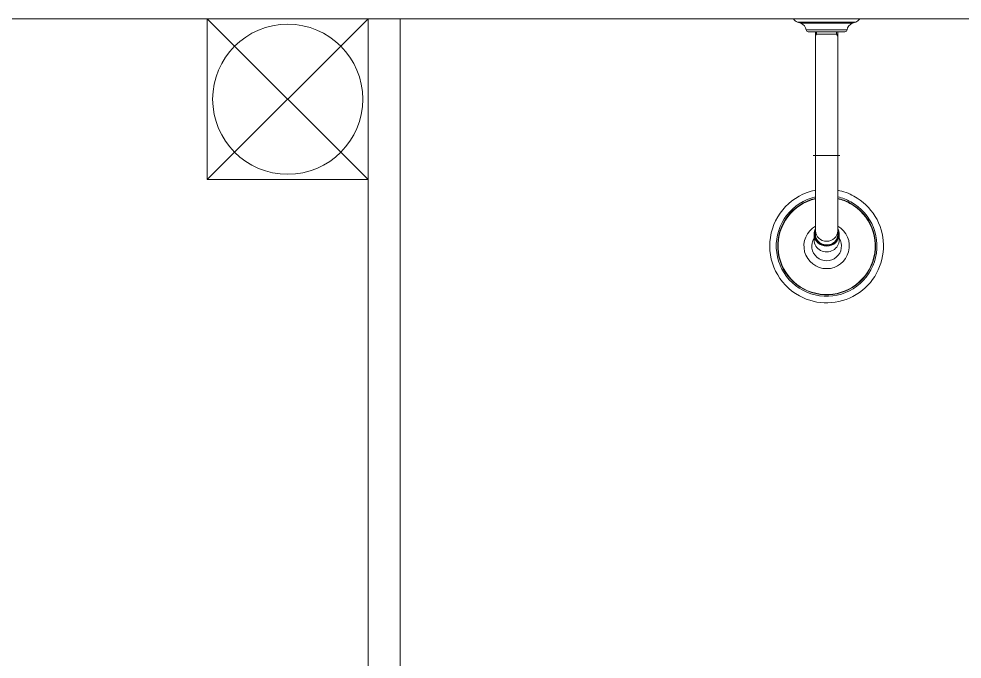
# Model space of a CAD drawing. Header units: millimetres. Extents: x 206 to 837, y 40 to 323.
# Drawn here: x 691.753 to 692.633, y 262.849 to 263.447 of the extents above; entities that cross this region are included whole.
import ezdxf

# ---------------------------------------------------------------- set-up
doc = ezdxf.new("R2010")
doc.units = ezdxf.units.MM
doc.linetypes.add('DASHDOT', pattern=[25.4, 12.7, -6.35, 0, -6.35])
doc.layers.add('I-ARQ', color=8, linetype='Continuous', lineweight=0)

msp = doc.modelspace()

# ---------------------------------------------------------------- linework, layer by layer
at = {"layer": 'I-ARQ'}
for p, q in [((689.68403, 263.44682), (695.40903, 263.44682)), ((692.07903, 263.44682), (691.92903, 263.29682)), ((692.07903, 263.29682), (691.92903, 263.44682)), ((691.92903, 263.44682), (691.92903, 263.29682)), ((692.07903, 263.44682), (691.92903, 263.44682)), ((692.07903, 263.44682), (692.07903, 262.23682)), ((692.07903, 263.29682), (692.07903, 263.44682)), ((692.10903, 263.44682), (692.10903, 262.23682)), ((691.92903, 263.29682), (692.07903, 263.29682))]:
    msp.add_line(p, q, dxfattribs=at)
at = {"layer": 'I-ARQ', "ltscale": 0.200747}
msp.add_lwpolyline([(692.4794, 263.44382, -0.164371), (692.47565, 263.44682), (692.53742, 263.44682, -0.164371), (692.53367, 263.44382)], format="xyb", dxfattribs=at)
at = {"layer": 'I-ARQ'}
msp.add_lwpolyline([(692.53367, 263.44382), (692.4794, 263.44382), (692.48258, 263.44266), (692.53049, 263.44266)], close=True, dxfattribs=at)
for points in [[(692.48746, 263.43656, 0.280777), (692.48258, 263.44266)], [(692.52561, 263.43656, -0.377188), (692.52362, 263.43481), (692.48945, 263.43481, -0.377188), (692.48746, 263.43656)], [(692.53049, 263.44266, 0.280777), (692.52561, 263.43656)], [(692.4962, 263.28692, 0.700978), (692.4811, 263.18832, 1), (692.53197, 263.28144, 0.07613), (692.51687, 263.28692)], [(692.51687, 263.28068, -0.06962), (692.52904, 263.27608, -5.480122), (692.4962, 263.28068)], [(692.4962, 263.25336, 3.836175), (692.51687, 263.25336)], [(692.49477, 263.24222, 1.802734), (692.5183, 263.24222)]]:
    msp.add_lwpolyline(points, format="xyb", dxfattribs=at)
at = {"layer": 'I-ARQ', "ltscale": 0.352288}
msp.add_lwpolyline([(692.52561, 263.43656), (692.48746, 263.43656)], dxfattribs=at)
at = {"layer": 'I-ARQ', "ltscale": 0.029062}
for points in [[(692.49723, 263.43481), (692.49723, 263.43248), (692.4962, 263.43069)], [(692.51584, 263.43481), (692.51584, 263.43248)]]:
    msp.add_lwpolyline(points, dxfattribs=at)
at = {"layer": 'I-ARQ'}
for points in [[(692.4962, 263.43481), (692.4962, 263.31918)], [(692.51687, 263.43481), (692.51687, 263.31918)]]:
    msp.add_lwpolyline(points, dxfattribs=at)
at = {"layer": 'I-ARQ', "ltscale": 0.242325}
msp.add_lwpolyline([(692.51687, 263.43248), (692.4962, 263.43248)], dxfattribs=at)
at = {"layer": 'I-ARQ', "ltscale": 0.218093}
msp.add_lwpolyline([(692.51584, 263.43248), (692.49837, 263.43248)], dxfattribs=at)
at = {"layer": 'I-ARQ', "ltscale": 0.025813}
msp.add_lwpolyline([(692.51584, 263.43248), (692.51687, 263.43069)], dxfattribs=at)
at = {"layer": 'I-ARQ', "linetype": 'DASHDOT', "ltscale": 0.30975}
msp.add_lwpolyline([(692.49413, 263.31918), (692.51894, 263.31918)], dxfattribs=at)
at = {"layer": 'I-ARQ', "ltscale": 0.06322}
for points in [[(692.4962, 263.28692), (692.4962, 263.31918)], [(692.51687, 263.28692), (692.51687, 263.31918)], [(692.4962, 263.25336), (692.4962, 263.28692)], [(692.51687, 263.28068), (692.51687, 263.28692)], [(692.4962, 263.24387), (692.4962, 263.25336)], [(692.51687, 263.24387), (692.51687, 263.25336)]]:
    msp.add_lwpolyline(points, dxfattribs=at)
at = {"layer": 'I-ARQ', "ltscale": 0.258125}
msp.add_lwpolyline([(692.51687, 263.31918), (692.4962, 263.31918)], dxfattribs=at)
at = {"layer": 'I-ARQ', "ltscale": 0.06322}
for points in [[(692.51687, 263.28068), (692.51687, 263.27932, -0.067971), (692.52841, 263.27492, -5.429636), (692.4962, 263.27932)], [(692.51687, 263.25336), (692.51687, 263.27899, -0.067551), (692.52825, 263.27463, -5.416932), (692.4962, 263.27899)]]:
    msp.add_lwpolyline(points, format="xyb", dxfattribs=at)
at = {"layer": 'I-ARQ', "ltscale": 0.067122}
msp.add_lwpolyline([(692.49477, 263.24041), (692.49477, 263.2459, -0.128945), (692.4962, 263.25107)], format="xyb", dxfattribs=at)
at = {"layer": 'I-ARQ', "ltscale": 0.067121}
for points in [[(692.5183, 263.24578), (692.5183, 263.24222)], [(692.5183, 263.24222), (692.5183, 263.24041)]]:
    msp.add_lwpolyline(points, dxfattribs=at)
at = {"layer": 'I-ARQ'}
msp.add_circle((692.00403, 263.37182), 0.07, dxfattribs=at)
for centre, major_axis, ratio, start_param, end_param in [((692.50654, 263.24578), (-0.01176, -0.00001), 0.942388, 3.140774, 3.638398), ((692.50653, 263.24595), (-0.01126, 0), 0.939693, 5.874594, 9.833369), ((692.50653, 263.24595), (-0.01116, 0), 0.939693, 5.895727, 9.812236), ((692.50653, 263.24578), (-0.01176, 0), 0.939693, 6.283156, 9.424748), ((692.50653, 263.24583), (-0.01055, 0), 0.939693, 6.083746, 6.283156), ((692.50653, 263.24527), (-0.01055, 0), 0.939693, 6.083746, 6.254788), ((692.50653, 263.24583), (-0.01055, 0), 0.939693, 6.283156, 7.353981), ((692.50653, 263.24893), (0.01034, 0), 0.939693, 3.141593, 6.283185), ((692.50653, 263.24583), (-0.01055, 0), 0.939693, 1.070796, 3.141564), ((692.50653, 263.24583), (-0.01055, 0), 0.939693, 3.141564, 3.341037), ((692.50653, 263.24527), (-0.01055, 0), 0.939693, 3.169992, 3.341037), ((692.50653, 263.24041), (-0.01176, 0), 0.939693, 6.283156, 7.353981), ((692.50653, 263.24041), (-0.01176, 0), 0.939693, 1.070796, 3.141564)]:
    msp.add_ellipse(centre, major_axis=major_axis, ratio=ratio, start_param=start_param, end_param=end_param, dxfattribs=at)

doc.saveas('drawing.dxf')
